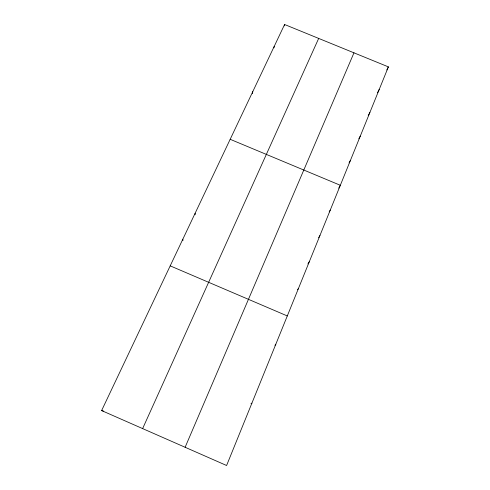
<?xml version="1.0" encoding="UTF-8"?>
<svg xmlns="http://www.w3.org/2000/svg" width="490" height="490" viewBox="0 0 490 490"><rect width="100%" height="100%" fill="white"/><g stroke="black" fill="none" stroke-linecap="round" stroke-linejoin="round"><path stroke-width="0.73" d="M252.454 93.657L252.767 91.648M273.959 47.812L274.241 46.33M284.304 25.872L284.586 24.5L388.38 66.873L226.601 465.5L101.62 410.571L284.586 24.5M185.122 447.272L353.97 52.822M142.633 428.597L318.678 38.416M386.794 69.972L388.38 66.873M377.527 92.696L379.242 89.382M368.235 115.591L369.877 112.455M358.839 138.805L360.279 136.116M349.064 162.882L350.43 160.383M338.713 188.16L340.323 185.281L230.178 139.301M329.2 211.913L330.26 210.075M318.616 237.717L319.933 235.519M307.879 263.945L309.343 261.623M297.632 289.664L298.465 288.42M274.945 345.279L275.821 344.219M250.978 403.729L251.903 403.154M101.62 410.571L103.427 411.018M170.202 265.862L287.293 315.946M182.831 239.218L182.948 240.535M195.13 213.26L195.167 214.736"/></g></svg>
